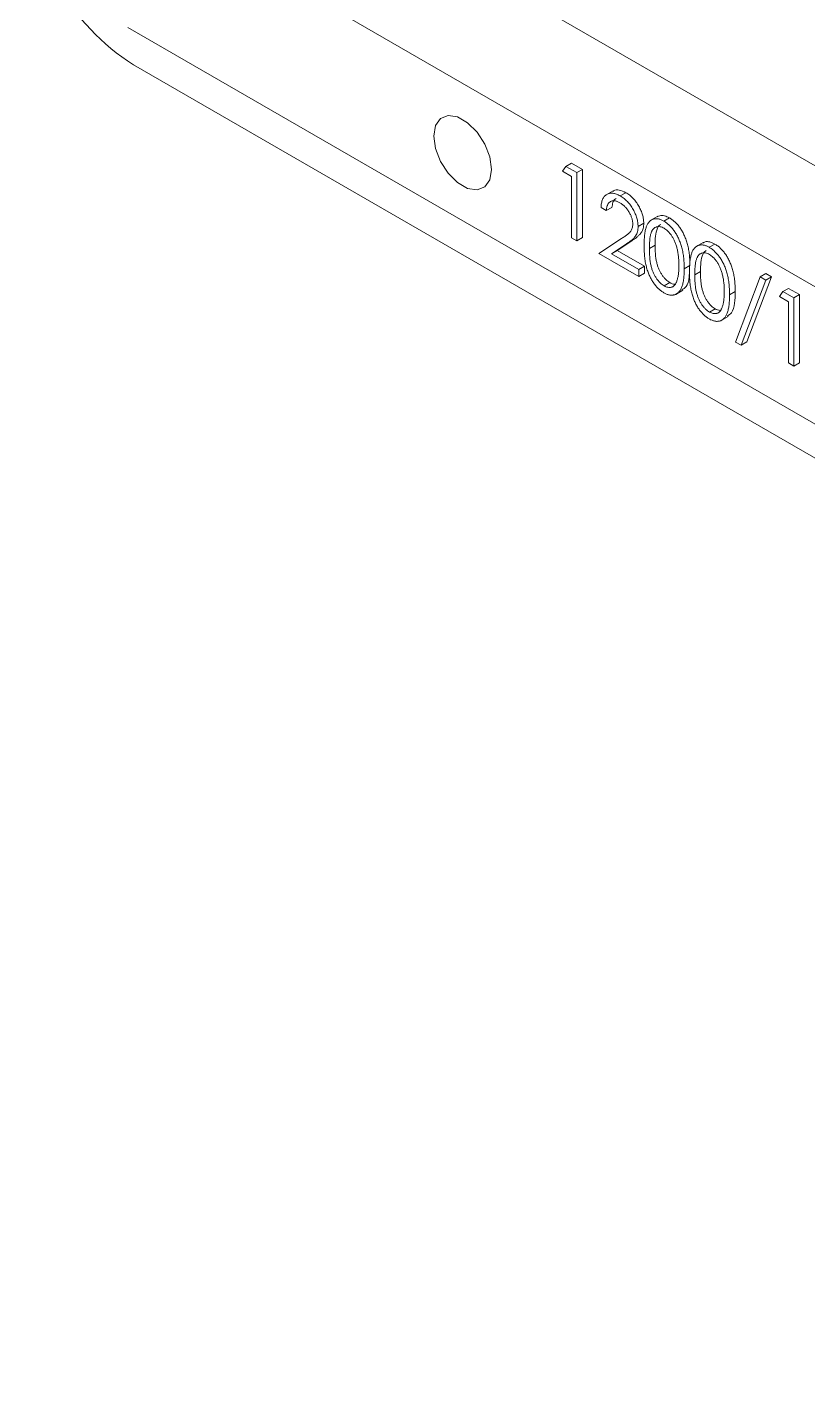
# Model space of a CAD drawing. Header units: inches. Extents: x 0 to 11, y 0 to 8.5.
# Drawn here: x 8.266 to 8.754, y 2.184 to 3.038 of the extents above; entities that cross this region are included whole.
import ezdxf

# ---------------------------------------------------------------- set-up
doc = ezdxf.new("R2010")
doc.units = ezdxf.units.IN
doc.header["$MEASUREMENT"] = 0

msp = doc.modelspace()

# ---------------------------------------------------------------- linework, layer by layer
at = {"color": 7, "linetype": 'Continuous', "lineweight": 15}
for p, q in [((8.46872, 3.1186), (9.77793, 2.36281)), ((8.40331, 3.08084), (9.73373, 2.31281)), ((8.32907, 3.03797), (9.80797, 2.18422)), ((8.33265, 3.01456), (8.90602, 2.68356)), ((8.60052, 2.94807), (8.60268, 2.95118)), ((8.60618, 2.9448), (8.60052, 2.94807)), ((8.60268, 2.95118), (8.60622, 2.95322)), ((8.60268, 2.95118), (8.60949, 2.94725)), ((8.60622, 2.95322), (8.61303, 2.94929)), ((8.60949, 2.94725), (8.61303, 2.94929)), ((8.60949, 2.94725), (8.60949, 2.90472)), ((8.61303, 2.94929), (8.61303, 2.90676)), ((8.60618, 2.90663), (8.60618, 2.9448)), ((8.63221, 2.93591), (8.62779, 2.93336)), ((8.63661, 2.93269), (8.64014, 2.93473)), ((8.6279, 2.92354), (8.6246, 2.92544)), ((8.6279, 2.92354), (8.63144, 2.92558)), ((8.66012, 2.92003), (8.6557, 2.91748)), ((8.64773, 2.91362), (8.65127, 2.91566)), ((8.66382, 2.91698), (8.66736, 2.91902)), ((8.60949, 2.90472), (8.60618, 2.90663)), ((8.60949, 2.90472), (8.61303, 2.90676)), ((8.62318, 2.89682), (8.63747, 2.90617)), ((8.64382, 2.90471), (8.6346, 2.89867)), ((8.64028, 2.90267), (8.64382, 2.90471)), ((8.68845, 2.90368), (8.68403, 2.90113)), ((8.64821, 2.88237), (8.62318, 2.89682)), ((8.64028, 2.90267), (8.63107, 2.89663)), ((8.63107, 2.89663), (8.6346, 2.89867)), ((8.63107, 2.89663), (8.64821, 2.88673)), ((8.6346, 2.89867), (8.65174, 2.88878)), ((8.65482, 2.89982), (8.65835, 2.90186)), ((8.69215, 2.90062), (8.69569, 2.90266)), ((8.64821, 2.88673), (8.65174, 2.88878)), ((8.64821, 2.88673), (8.64821, 2.88237)), ((8.65174, 2.88878), (8.65174, 2.88441)), ((8.67654, 2.88727), (8.68007, 2.88931)), ((8.64821, 2.88237), (8.65174, 2.88441)), ((8.66394, 2.87656), (8.66747, 2.87861)), ((8.68315, 2.88347), (8.68668, 2.88551)), ((8.70864, 2.84149), (8.72405, 2.88221)), ((8.72753, 2.8802), (8.71213, 2.83948)), ((8.73107, 2.88224), (8.71566, 2.84152)), ((8.72405, 2.88221), (8.72758, 2.88425)), ((8.72405, 2.88221), (8.72753, 2.8802)), ((8.72753, 2.8802), (8.73107, 2.88224)), ((8.72758, 2.88425), (8.73107, 2.88224)), ((8.67127, 2.87126), (8.67569, 2.87381)), ((8.70487, 2.87091), (8.7084, 2.87295)), ((8.73603, 2.86984), (8.73819, 2.87295)), ((8.74169, 2.86657), (8.73603, 2.86984)), ((8.73819, 2.87295), (8.74173, 2.875)), ((8.73819, 2.87295), (8.745, 2.86902)), ((8.74173, 2.875), (8.74854, 2.87106)), ((8.745, 2.86902), (8.74854, 2.87106)), ((8.745, 2.86902), (8.745, 2.8265)), ((8.74854, 2.87106), (8.74854, 2.82854)), ((8.69227, 2.86021), (8.6958, 2.86225)), ((8.74169, 2.8284), (8.74169, 2.86657)), ((8.6996, 2.85491), (8.70402, 2.85746)), ((8.71213, 2.83948), (8.70864, 2.84149)), ((8.71213, 2.83948), (8.71566, 2.84152)), ((8.745, 2.8265), (8.74169, 2.8284)), ((8.745, 2.8265), (8.74854, 2.82854))]:
    msp.add_line(p, q, dxfattribs=at)
at = {"color": 7, "linetype": 'Continuous', "lineweight": 15, "flags": 128}
msp.add_lwpolyline([(8.55622, 2.94929), (8.55514, 2.95704), (8.552, 2.96511), (8.54721, 2.97253), (8.54132, 2.9784), (8.53506, 2.98201), (8.52918, 2.98294), (8.52438, 2.98106), (8.52125, 2.9766), (8.52016, 2.97011), (8.52125, 2.96236), (8.52438, 2.95429), (8.52918, 2.94687), (8.53506, 2.941), (8.54132, 2.93739), (8.54721, 2.93646), (8.552, 2.93834), (8.55514, 2.9428), (8.55622, 2.94929)], dxfattribs=at)
at = {"color": 7, "linetype": 'Continuous', "lineweight": 15}
msp.add_arc((8.4102, 3.13584), 0.14395, 182.59755, 237.40245, dxfattribs=at)
for points, knots in [([(8.6246, 2.92544), (8.62462, 2.92594), (8.62466, 2.92691), (8.62486, 2.92824), (8.62514, 2.92947), (8.62555, 2.93055), (8.62604, 2.9315), (8.62664, 2.93234), (8.62735, 2.93304), (8.62815, 2.9336), (8.62902, 2.93403), (8.62996, 2.9343), (8.63095, 2.93441), (8.63198, 2.93439), (8.63307, 2.93419), (8.6342, 2.93385), (8.63539, 2.93336), (8.6362, 2.93291), (8.63661, 2.93269)], [0, 0, 0, 0, 0.068791, 0.135103, 0.198979, 0.261904, 0.323495, 0.385195, 0.446969, 0.509765, 0.572251, 0.633405, 0.693251, 0.752583, 0.812579, 0.873275, 0.93555, 1, 1, 1, 1]), ([(8.63644, 2.92842), (8.63615, 2.92858), (8.63559, 2.92889), (8.63476, 2.92925), (8.63396, 2.9295), (8.63321, 2.92966), (8.63249, 2.92971), (8.6318, 2.92966), (8.63116, 2.9295), (8.63056, 2.92925), (8.63, 2.9289), (8.62951, 2.92843), (8.62909, 2.92786), (8.62871, 2.92721), (8.62841, 2.92644), (8.62818, 2.92556), (8.628, 2.9246), (8.62794, 2.9239), (8.6279, 2.92354)], [0, 0, 0, 0, 0.064439, 0.126547, 0.186887, 0.245878, 0.304041, 0.362191, 0.420976, 0.48066, 0.5406, 0.600689, 0.661936, 0.724443, 0.789038, 0.856314, 0.926352, 1, 1, 1, 1]), ([(8.63405, 2.931), (8.63382, 2.93094), (8.63279, 2.93068), (8.63187, 2.92866), (8.63158, 2.9266), (8.63144, 2.92558)], [0, 0, 0, 0, 0.125476, 0.562249, 1, 1, 1, 1]), ([(8.63189, 2.93548), (8.63206, 2.93566), (8.63302, 2.9367), (8.636, 2.93664), (8.63876, 2.93536), (8.64014, 2.93473)], [0, 0, 0, 0, 0.0916821, 0.5456558, 1, 1, 1, 1]), ([(8.64443, 2.91519), (8.64442, 2.91548), (8.64441, 2.91606), (8.64429, 2.91697), (8.64412, 2.91788), (8.64387, 2.91881), (8.64353, 2.91974), (8.64313, 2.92069), (8.64266, 2.92165), (8.64212, 2.92261), (8.64153, 2.92354), (8.6409, 2.92443), (8.64024, 2.92525), (8.63954, 2.92601), (8.63881, 2.92671), (8.63805, 2.92735), (8.63726, 2.92793), (8.63672, 2.92826), (8.63644, 2.92842)], [0, 0, 0, 0, 0.061965, 0.122122, 0.180988, 0.239933, 0.299906, 0.359989, 0.421776, 0.486576, 0.551535, 0.615018, 0.677259, 0.73973, 0.80305, 0.866495, 0.931973, 1, 1, 1, 1]), ([(8.63661, 2.93269), (8.63701, 2.93244), (8.63781, 2.93196), (8.63896, 2.93111), (8.64007, 2.93019), (8.64111, 2.92918), (8.64209, 2.92807), (8.64301, 2.92688), (8.64388, 2.92562), (8.64467, 2.92428), (8.64539, 2.92291), (8.64601, 2.92154), (8.64654, 2.92019), (8.64699, 2.91884), (8.64731, 2.91751), (8.64756, 2.91619), (8.6477, 2.91489), (8.64772, 2.91405), (8.64773, 2.91362)], [0, 0, 0, 0, 0.069475, 0.136517, 0.200789, 0.26383, 0.325735, 0.387291, 0.449509, 0.512968, 0.576275, 0.63758, 0.697903, 0.757172, 0.816599, 0.876653, 0.93729, 1, 1, 1, 1]), ([(8.64014, 2.93473), (8.64055, 2.93448), (8.64134, 2.934), (8.6425, 2.93315), (8.6436, 2.93223), (8.64465, 2.93122), (8.64563, 2.93011), (8.64655, 2.92892), (8.64742, 2.92766), (8.6482, 2.92632), (8.64892, 2.92496), (8.64955, 2.92358), (8.65008, 2.92223), (8.65052, 2.92088), (8.65085, 2.91955), (8.6511, 2.91823), (8.65124, 2.91693), (8.65126, 2.91609), (8.65127, 2.91566)], [0, 0, 0, 0, 0.069475, 0.136517, 0.200789, 0.26383, 0.325735, 0.387291, 0.449509, 0.512968, 0.576275, 0.63758, 0.697903, 0.757172, 0.816599, 0.876653, 0.93729, 1, 1, 1, 1]), ([(8.65975, 2.91964), (8.66024, 2.91992), (8.66149, 2.92065), (8.66415, 2.92055), (8.66629, 2.91953), (8.66736, 2.91902)], [0, 0, 0, 0, 0.244245, 0.622157, 1, 1, 1, 1]), ([(8.63747, 2.90617), (8.63781, 2.90639), (8.63848, 2.90681), (8.63943, 2.90744), (8.64027, 2.90804), (8.64103, 2.90861), (8.64168, 2.90917), (8.64226, 2.90966), (8.64272, 2.91016), (8.64322, 2.91075), (8.64371, 2.91155), (8.64413, 2.91263), (8.64438, 2.91384), (8.64441, 2.91474), (8.64443, 2.91519)], [0, 0, 0, 0, 0.110803, 0.212829, 0.306101, 0.390647, 0.466924, 0.534481, 0.593587, 0.644557, 0.7362, 0.825024, 0.911986, 1, 1, 1, 1]), ([(8.64773, 2.91362), (8.64772, 2.91304), (8.64768, 2.91189), (8.64738, 2.91033), (8.64691, 2.90893), (8.64634, 2.90792), (8.64577, 2.90716), (8.64525, 2.90657), (8.64464, 2.90596), (8.64394, 2.90534), (8.64316, 2.90469), (8.64229, 2.90402), (8.64132, 2.90335), (8.64064, 2.9029), (8.64028, 2.90267)], [0, 0, 0, 0, 0.098702, 0.195672, 0.292422, 0.391343, 0.444462, 0.504229, 0.570352, 0.642546, 0.722288, 0.807921, 0.90047, 1, 1, 1, 1]), ([(8.65127, 2.91566), (8.65125, 2.91508), (8.65122, 2.91393), (8.65091, 2.91238), (8.65044, 2.91098), (8.64987, 2.90996), (8.6493, 2.90921), (8.64879, 2.90861), (8.64818, 2.908), (8.64748, 2.90738), (8.64669, 2.90673), (8.64582, 2.90606), (8.64485, 2.90539), (8.64417, 2.90494), (8.64382, 2.90471)], [0, 0, 0, 0, 0.098702, 0.195672, 0.292422, 0.391343, 0.444462, 0.504229, 0.570352, 0.642546, 0.722288, 0.807921, 0.90047, 1, 1, 1, 1]), ([(8.65151, 2.90171), (8.65152, 2.90239), (8.65152, 2.90371), (8.6516, 2.9056), (8.65172, 2.90734), (8.65189, 2.90893), (8.6521, 2.91038), (8.65237, 2.91167), (8.65269, 2.91282), (8.65305, 2.91383), (8.65346, 2.91472), (8.65391, 2.91551), (8.65441, 2.9162), (8.65493, 2.91681), (8.65551, 2.91731), (8.65611, 2.91774), (8.65677, 2.91805), (8.65745, 2.91828), (8.65818, 2.91842), (8.65892, 2.91848), (8.65969, 2.91845), (8.66048, 2.91832), (8.66129, 2.91812), (8.66211, 2.91783), (8.66296, 2.91746), (8.66353, 2.91714), (8.66382, 2.91698)], [0, 0, 0, 0, 0.068595, 0.133246, 0.194313, 0.251279, 0.304513, 0.354235, 0.400481, 0.443411, 0.484015, 0.523252, 0.561042, 0.5979, 0.633518, 0.668314, 0.702496, 0.736685, 0.770293, 0.803437, 0.835913, 0.86846, 0.900847, 0.933467, 0.966258, 1, 1, 1, 1]), ([(8.66394, 2.91255), (8.66353, 2.91276), (8.66271, 2.91318), (8.66151, 2.91353), (8.66035, 2.91359), (8.65944, 2.91345), (8.65873, 2.91322), (8.65824, 2.91295), (8.65777, 2.91262), (8.65734, 2.9122), (8.65694, 2.91173), (8.65658, 2.91117), (8.65624, 2.91054), (8.65594, 2.90983), (8.65567, 2.90902), (8.65545, 2.90808), (8.65524, 2.90703), (8.6551, 2.90583), (8.65497, 2.90452), (8.65489, 2.90307), (8.65482, 2.9015), (8.65482, 2.90039), (8.65482, 2.89982)], [0, 0, 0, 0, 0.0603866, 0.1208832, 0.1827546, 0.247811, 0.2812991, 0.3150876, 0.3497024, 0.3848566, 0.4209662, 0.4585112, 0.4971747, 0.537602, 0.580503, 0.6274675, 0.6783882, 0.7339832, 0.7937467, 0.8577137, 0.9266979, 1, 1, 1, 1]), ([(8.66197, 2.91494), (8.66164, 2.91477), (8.66068, 2.91429), (8.65931, 2.91194), (8.65844, 2.90765), (8.65838, 2.90379), (8.65835, 2.90186)], [0, 0, 0, 0, 0.098417, 0.278747, 0.638804, 1, 1, 1, 1]), ([(8.66382, 2.91698), (8.66412, 2.9168), (8.6647, 2.91645), (8.66556, 2.91584), (8.6664, 2.91517), (8.66722, 2.91443), (8.66802, 2.91364), (8.6688, 2.91277), (8.66956, 2.91185), (8.67029, 2.91087), (8.671, 2.90983), (8.67166, 2.90873), (8.67229, 2.90757), (8.67289, 2.90637), (8.67344, 2.90512), (8.67396, 2.90381), (8.67442, 2.90245), (8.67487, 2.90104), (8.67526, 2.89956), (8.67561, 2.89801), (8.6759, 2.89639), (8.67613, 2.8947), (8.67631, 2.89294), (8.67645, 2.89111), (8.67652, 2.8892), (8.67653, 2.88792), (8.67654, 2.88727)], [0, 0, 0, 0, 0.033788, 0.067194, 0.099862, 0.132567, 0.165151, 0.197913, 0.231319, 0.265083, 0.299255, 0.334399, 0.369943, 0.406284, 0.444064, 0.482998, 0.523354, 0.565537, 0.609613, 0.656391, 0.705885, 0.758325, 0.813832, 0.872795, 0.934722, 1, 1, 1, 1]), ([(8.67323, 2.88919), (8.67323, 2.88971), (8.67321, 2.89071), (8.67317, 2.8922), (8.67306, 2.89366), (8.67293, 2.89505), (8.67275, 2.89641), (8.67255, 2.8977), (8.67229, 2.89896), (8.67201, 2.90017), (8.67168, 2.90133), (8.67133, 2.90243), (8.67094, 2.90349), (8.67053, 2.9045), (8.67009, 2.90546), (8.66961, 2.90636), (8.6691, 2.90722), (8.6684, 2.90828), (8.66748, 2.90947), (8.66634, 2.91074), (8.66514, 2.91178), (8.66434, 2.91229), (8.66394, 2.91255)], [0, 0, 0, 0, 0.0656812, 0.1284865, 0.1881751, 0.2451061, 0.2994484, 0.3508229, 0.3999417, 0.4466717, 0.4912545, 0.5333763, 0.5738528, 0.6125263, 0.6495971, 0.685532, 0.7201058, 0.7538377, 0.8189254, 0.8804935, 0.9403113, 1, 1, 1, 1]), ([(8.66736, 2.91902), (8.66765, 2.91884), (8.66824, 2.91849), (8.6691, 2.91788), (8.66994, 2.91721), (8.67076, 2.91647), (8.67156, 2.91568), (8.67234, 2.91481), (8.67309, 2.91389), (8.67382, 2.91291), (8.67453, 2.91187), (8.6752, 2.91077), (8.67583, 2.90962), (8.67642, 2.90841), (8.67697, 2.90716), (8.67749, 2.90585), (8.67796, 2.90449), (8.67841, 2.90308), (8.6788, 2.9016), (8.67915, 2.90005), (8.67943, 2.89843), (8.67967, 2.89675), (8.67985, 2.89498), (8.67998, 2.89315), (8.68005, 2.89124), (8.68007, 2.88996), (8.68007, 2.88931)], [0, 0, 0, 0, 0.033788, 0.067194, 0.099862, 0.132567, 0.165151, 0.197913, 0.231319, 0.265083, 0.299255, 0.334399, 0.369943, 0.406284, 0.444064, 0.482998, 0.523354, 0.565537, 0.609613, 0.656391, 0.705885, 0.758325, 0.813832, 0.872795, 0.934722, 1, 1, 1, 1]), ([(8.68808, 2.90328), (8.68857, 2.90357), (8.68982, 2.9043), (8.69248, 2.9042), (8.69462, 2.90317), (8.69569, 2.90266)], [0, 0, 0, 0, 0.244245, 0.622157, 1, 1, 1, 1]), ([(8.66382, 2.87227), (8.66353, 2.87244), (8.66296, 2.87278), (8.66211, 2.87339), (8.66129, 2.87405), (8.66049, 2.87477), (8.6597, 2.87554), (8.65894, 2.8764), (8.6582, 2.8773), (8.65748, 2.87826), (8.6568, 2.87928), (8.65615, 2.88035), (8.65554, 2.88147), (8.65498, 2.88264), (8.65444, 2.88386), (8.65395, 2.88513), (8.65349, 2.88644), (8.65307, 2.88782), (8.6527, 2.88926), (8.65238, 2.89079), (8.65212, 2.8924), (8.6519, 2.89409), (8.65172, 2.89588), (8.6516, 2.89775), (8.65152, 2.89971), (8.65152, 2.90103), (8.65151, 2.90171)], [0, 0, 0, 0, 0.033787, 0.066622, 0.099285, 0.131361, 0.163585, 0.196104, 0.228902, 0.262158, 0.295991, 0.330218, 0.36506, 0.400951, 0.43762, 0.475708, 0.515381, 0.556414, 0.599765, 0.646424, 0.696431, 0.749782, 0.806573, 0.867436, 0.931887, 1, 1, 1, 1]), ([(8.65482, 2.89982), (8.65482, 2.89925), (8.65482, 2.89815), (8.65488, 2.89651), (8.65497, 2.89497), (8.65508, 2.89351), (8.65525, 2.89214), (8.65544, 2.89086), (8.65566, 2.88966), (8.65593, 2.88853), (8.65624, 2.88748), (8.65657, 2.88646), (8.65693, 2.88548), (8.65733, 2.88454), (8.65777, 2.88363), (8.65823, 2.88276), (8.65873, 2.88192), (8.65943, 2.88086), (8.66036, 2.87966), (8.66152, 2.8784), (8.66272, 2.87734), (8.66353, 2.87682), (8.66394, 2.87656)], [0, 0, 0, 0, 0.072951, 0.141584, 0.205926, 0.265301, 0.320597, 0.371817, 0.41879, 0.461699, 0.502134, 0.540804, 0.578181, 0.614297, 0.649678, 0.684299, 0.718359, 0.752081, 0.817652, 0.879722, 0.939966, 1, 1, 1, 1]), ([(8.65835, 2.90186), (8.65835, 2.90129), (8.65836, 2.90019), (8.65842, 2.89855), (8.65851, 2.89701), (8.65862, 2.89555), (8.65879, 2.89418), (8.65897, 2.8929), (8.6592, 2.8917), (8.65947, 2.89058), (8.65977, 2.88952), (8.66011, 2.8885), (8.66046, 2.88753), (8.66087, 2.88658), (8.6613, 2.88568), (8.66176, 2.8848), (8.66227, 2.88396), (8.66297, 2.88291), (8.66389, 2.8817), (8.66506, 2.88044), (8.66625, 2.87938), (8.66707, 2.87886), (8.66747, 2.87861)], [0, 0, 0, 0, 0.072951, 0.141584, 0.205926, 0.265301, 0.320597, 0.371817, 0.41879, 0.461699, 0.502134, 0.540804, 0.578181, 0.614297, 0.649678, 0.684299, 0.718359, 0.752081, 0.817652, 0.879722, 0.939966, 1, 1, 1, 1]), ([(8.67984, 2.88536), (8.67984, 2.88604), (8.67985, 2.88736), (8.67993, 2.88924), (8.68005, 2.89098), (8.68022, 2.89257), (8.68043, 2.89403), (8.6807, 2.89532), (8.68102, 2.89647), (8.68138, 2.89748), (8.68179, 2.89837), (8.68224, 2.89916), (8.68274, 2.89984), (8.68326, 2.90045), (8.68384, 2.90096), (8.68444, 2.90139), (8.6851, 2.9017), (8.68578, 2.90193), (8.68651, 2.90206), (8.68725, 2.90212), (8.68802, 2.90209), (8.68881, 2.90197), (8.68962, 2.90177), (8.69044, 2.90148), (8.69129, 2.9011), (8.69186, 2.90078), (8.69215, 2.90062)], [0, 0, 0, 0, 0.068595, 0.133246, 0.194313, 0.251279, 0.304513, 0.354235, 0.400481, 0.443411, 0.484015, 0.523252, 0.561042, 0.5979, 0.633518, 0.668314, 0.702496, 0.736685, 0.770293, 0.803437, 0.835913, 0.86846, 0.900847, 0.933467, 0.966258, 1, 1, 1, 1]), ([(8.69227, 2.8962), (8.69186, 2.89641), (8.69104, 2.89683), (8.68984, 2.89717), (8.68868, 2.89723), (8.68777, 2.89709), (8.68706, 2.89686), (8.68657, 2.8966), (8.6861, 2.89626), (8.68567, 2.89585), (8.68527, 2.89537), (8.68491, 2.89482), (8.68457, 2.89419), (8.68427, 2.89348), (8.684, 2.89267), (8.68378, 2.89173), (8.68357, 2.89068), (8.68343, 2.88948), (8.6833, 2.88816), (8.68321, 2.88671), (8.68315, 2.88514), (8.68315, 2.88404), (8.68315, 2.88347)], [0, 0, 0, 0, 0.060387, 0.120883, 0.182755, 0.247811, 0.281299, 0.315088, 0.349702, 0.384857, 0.420966, 0.458511, 0.497175, 0.537602, 0.580503, 0.627468, 0.678388, 0.733983, 0.793747, 0.857714, 0.926698, 1, 1, 1, 1]), ([(8.6903, 2.89858), (8.68996, 2.89841), (8.68901, 2.89793), (8.68764, 2.89559), (8.68677, 2.89129), (8.68671, 2.88744), (8.68668, 2.88551)], [0, 0, 0, 0, 0.098416, 0.278746, 0.638804, 1, 1, 1, 1]), ([(8.69215, 2.90062), (8.69245, 2.90045), (8.69303, 2.9001), (8.69389, 2.89949), (8.69473, 2.89881), (8.69555, 2.89808), (8.69635, 2.89728), (8.69713, 2.89642), (8.69789, 2.8955), (8.69862, 2.89451), (8.69933, 2.89347), (8.69999, 2.89237), (8.70062, 2.89122), (8.70122, 2.89002), (8.70177, 2.88876), (8.70229, 2.88746), (8.70275, 2.8861), (8.7032, 2.88468), (8.70359, 2.8832), (8.70394, 2.88165), (8.70422, 2.88004), (8.70446, 2.87835), (8.70464, 2.87659), (8.70478, 2.87475), (8.70485, 2.87285), (8.70486, 2.87157), (8.70487, 2.87091)], [0, 0, 0, 0, 0.033788, 0.067194, 0.099862, 0.132567, 0.165151, 0.197913, 0.231319, 0.265083, 0.299255, 0.334399, 0.369943, 0.406284, 0.444064, 0.482998, 0.523354, 0.565537, 0.609613, 0.656391, 0.705885, 0.758325, 0.813832, 0.872795, 0.934722, 1, 1, 1, 1]), ([(8.70156, 2.87284), (8.70156, 2.87335), (8.70154, 2.87436), (8.7015, 2.87585), (8.70139, 2.8773), (8.70126, 2.8787), (8.70108, 2.88005), (8.70088, 2.88135), (8.70062, 2.88261), (8.70034, 2.88381), (8.70001, 2.88497), (8.69965, 2.88608), (8.69927, 2.88713), (8.69886, 2.88814), (8.69842, 2.8891), (8.69794, 2.89001), (8.69743, 2.89087), (8.69673, 2.89192), (8.69581, 2.89311), (8.69467, 2.89439), (8.69347, 2.89542), (8.69267, 2.89594), (8.69227, 2.8962)], [0, 0, 0, 0, 0.0656812, 0.1284865, 0.1881751, 0.2451061, 0.2994484, 0.3508229, 0.3999417, 0.4466717, 0.4912545, 0.5333763, 0.5738528, 0.6125263, 0.6495971, 0.685532, 0.7201058, 0.7538377, 0.8189254, 0.8804935, 0.9403113, 1, 1, 1, 1]), ([(8.69569, 2.90266), (8.69598, 2.90249), (8.69657, 2.90214), (8.69743, 2.90153), (8.69827, 2.90085), (8.69909, 2.90012), (8.69989, 2.89932), (8.70066, 2.89846), (8.70142, 2.89754), (8.70215, 2.89655), (8.70286, 2.89551), (8.70353, 2.89441), (8.70416, 2.89326), (8.70475, 2.89206), (8.7053, 2.89081), (8.70582, 2.8895), (8.70629, 2.88814), (8.70674, 2.88672), (8.70713, 2.88524), (8.70748, 2.8837), (8.70776, 2.88208), (8.708, 2.88039), (8.70818, 2.87863), (8.70831, 2.87679), (8.70838, 2.87489), (8.70839, 2.87361), (8.7084, 2.87295)], [0, 0, 0, 0, 0.033788, 0.067194, 0.099862, 0.132567, 0.165151, 0.197913, 0.231319, 0.265083, 0.299255, 0.334399, 0.369943, 0.406284, 0.444064, 0.482998, 0.523354, 0.565537, 0.609613, 0.656391, 0.705885, 0.758325, 0.813832, 0.872795, 0.934722, 1, 1, 1, 1]), ([(8.67654, 2.88727), (8.67653, 2.88662), (8.67652, 2.88536), (8.67645, 2.88355), (8.67631, 2.88188), (8.67614, 2.88032), (8.6759, 2.87892), (8.67561, 2.87764), (8.67529, 2.87648), (8.67489, 2.87547), (8.67446, 2.87456), (8.67398, 2.87376), (8.67347, 2.87304), (8.67292, 2.87243), (8.67233, 2.8719), (8.67169, 2.87149), (8.67102, 2.87115), (8.67031, 2.87092), (8.66957, 2.87079), (8.66882, 2.87073), (8.66803, 2.87078), (8.66723, 2.87089), (8.66641, 2.8711), (8.66556, 2.87141), (8.6647, 2.87178), (8.66412, 2.8721), (8.66382, 2.87227)], [0, 0, 0, 0, 0.0650633, 0.1267732, 0.1855158, 0.2407647, 0.2929798, 0.3422504, 0.3889193, 0.4327757, 0.4746284, 0.5147747, 0.5536059, 0.5914264, 0.6280281, 0.6638036, 0.6989843, 0.7335915, 0.7676285, 0.8012083, 0.8342638, 0.8669807, 0.8997197, 0.9327019, 0.9661759, 1, 1, 1, 1]), ([(8.67184, 2.8793), (8.67195, 2.87962), (8.67217, 2.88026), (8.67246, 2.88129), (8.67269, 2.88241), (8.6729, 2.8836), (8.67304, 2.88488), (8.67315, 2.88624), (8.67322, 2.88768), (8.67323, 2.88868), (8.67323, 2.88919)], [0, 0, 0, 0, 0.110588, 0.224542, 0.342503, 0.464324, 0.590756, 0.722227, 0.858843, 1, 1, 1, 1]), ([(8.66394, 2.87656), (8.66434, 2.87635), (8.66516, 2.87592), (8.66635, 2.8756), (8.6675, 2.8755), (8.66841, 2.87565), (8.6691, 2.87588), (8.66959, 2.87614), (8.67005, 2.87649), (8.67048, 2.87689), (8.67087, 2.87738), (8.67123, 2.87795), (8.67156, 2.87859), (8.67174, 2.87906), (8.67184, 2.8793)], [0, 0, 0, 0, 0.112813, 0.225394, 0.339595, 0.459675, 0.521735, 0.583926, 0.648174, 0.713881, 0.781004, 0.851451, 0.924051, 1, 1, 1, 1]), ([(8.66747, 2.87861), (8.66852, 2.87804), (8.66965, 2.87744), (8.67053, 2.87763), (8.67059, 2.87764)], [0, 0, 0, 0, 0.936831, 1, 1, 1, 1]), ([(8.67972, 2.88373), (8.6797, 2.88318), (8.67955, 2.88022), (8.67847, 2.87608), (8.67595, 2.8746), (8.67496, 2.87402)], [0, 0, 0, 0, 0.121276, 0.655279, 1, 1, 1, 1]), ([(8.69215, 2.85591), (8.69186, 2.85609), (8.69129, 2.85643), (8.69044, 2.85703), (8.68962, 2.85769), (8.68882, 2.85842), (8.68803, 2.85919), (8.68727, 2.86004), (8.68653, 2.86095), (8.68581, 2.86191), (8.68513, 2.86293), (8.68448, 2.86399), (8.68387, 2.86512), (8.68331, 2.86629), (8.68277, 2.8675), (8.68228, 2.86877), (8.68182, 2.87009), (8.6814, 2.87146), (8.68103, 2.87291), (8.68071, 2.87443), (8.68045, 2.87604), (8.68023, 2.87774), (8.68005, 2.87953), (8.67993, 2.8814), (8.67985, 2.88336), (8.67984, 2.88468), (8.67984, 2.88536)], [0, 0, 0, 0, 0.033787, 0.066622, 0.099285, 0.131361, 0.163585, 0.196104, 0.228902, 0.262158, 0.295991, 0.330218, 0.36506, 0.400951, 0.43762, 0.475708, 0.515381, 0.556414, 0.599765, 0.646424, 0.696431, 0.749782, 0.806573, 0.867436, 0.931887, 1, 1, 1, 1]), ([(8.68315, 2.88347), (8.68315, 2.8829), (8.68315, 2.88179), (8.68321, 2.88016), (8.6833, 2.87861), (8.68341, 2.87716), (8.68358, 2.87578), (8.68377, 2.8745), (8.68399, 2.8733), (8.68426, 2.87218), (8.68457, 2.87112), (8.6849, 2.87011), (8.68526, 2.86913), (8.68566, 2.86819), (8.6861, 2.86728), (8.68656, 2.8664), (8.68706, 2.86557), (8.68776, 2.86451), (8.68869, 2.8633), (8.68985, 2.86204), (8.69105, 2.86098), (8.69186, 2.86047), (8.69227, 2.86021)], [0, 0, 0, 0, 0.072951, 0.141584, 0.205926, 0.265301, 0.320597, 0.371817, 0.41879, 0.461699, 0.502134, 0.540804, 0.578181, 0.614297, 0.649678, 0.684299, 0.718359, 0.752081, 0.817652, 0.879722, 0.939966, 1, 1, 1, 1]), ([(8.68668, 2.88551), (8.68668, 2.88494), (8.68669, 2.88384), (8.68675, 2.8822), (8.68684, 2.88065), (8.68695, 2.8792), (8.68711, 2.87783), (8.6873, 2.87654), (8.68753, 2.87534), (8.6878, 2.87422), (8.6881, 2.87316), (8.68844, 2.87215), (8.68879, 2.87117), (8.68919, 2.87023), (8.68963, 2.86932), (8.69009, 2.86844), (8.6906, 2.86761), (8.6913, 2.86655), (8.69222, 2.86534), (8.69339, 2.86408), (8.69458, 2.86302), (8.6954, 2.86251), (8.6958, 2.86225)], [0, 0, 0, 0, 0.072951, 0.141584, 0.205926, 0.265301, 0.320597, 0.371817, 0.41879, 0.461699, 0.502134, 0.540804, 0.578181, 0.614297, 0.649678, 0.684299, 0.718359, 0.752081, 0.817652, 0.879722, 0.939966, 1, 1, 1, 1]), ([(8.70487, 2.87091), (8.70486, 2.87026), (8.70485, 2.86901), (8.70478, 2.86719), (8.70464, 2.86552), (8.70447, 2.86397), (8.70423, 2.86256), (8.70394, 2.86129), (8.70362, 2.86012), (8.70322, 2.85911), (8.70279, 2.85821), (8.70231, 2.85741), (8.7018, 2.85669), (8.70125, 2.85607), (8.70066, 2.85555), (8.70002, 2.85513), (8.69935, 2.8548), (8.69864, 2.85457), (8.6979, 2.85444), (8.69715, 2.85437), (8.69636, 2.85442), (8.69556, 2.85454), (8.69474, 2.85475), (8.69389, 2.85505), (8.69303, 2.85542), (8.69245, 2.85575), (8.69215, 2.85591)], [0, 0, 0, 0, 0.065063, 0.126773, 0.185516, 0.240765, 0.29298, 0.34225, 0.388919, 0.432776, 0.474628, 0.514775, 0.553606, 0.591426, 0.628028, 0.663804, 0.698984, 0.733591, 0.767628, 0.801208, 0.834264, 0.866981, 0.89972, 0.932702, 0.966176, 1, 1, 1, 1]), ([(8.70017, 2.86295), (8.70028, 2.86326), (8.7005, 2.86391), (8.70079, 2.86493), (8.70102, 2.86605), (8.70123, 2.86724), (8.70137, 2.86853), (8.70148, 2.86988), (8.70155, 2.87133), (8.70156, 2.87233), (8.70156, 2.87284)], [0, 0, 0, 0, 0.110588, 0.224542, 0.342503, 0.464324, 0.590756, 0.722227, 0.858843, 1, 1, 1, 1]), ([(8.7084, 2.87295), (8.70832, 2.87052), (8.70817, 2.86566), (8.70682, 2.85971), (8.70428, 2.85824), (8.70329, 2.85766)], [0, 0, 0, 0, 0.3788066, 0.7563072, 1, 1, 1, 1]), ([(8.69227, 2.86021), (8.69267, 2.85999), (8.69349, 2.85956), (8.69468, 2.85925), (8.69583, 2.85915), (8.69674, 2.85929), (8.69743, 2.85953), (8.69792, 2.85979), (8.69838, 2.86013), (8.69881, 2.86054), (8.6992, 2.86103), (8.69956, 2.86159), (8.69988, 2.86223), (8.70007, 2.86271), (8.70017, 2.86295)], [0, 0, 0, 0, 0.112813, 0.225394, 0.339595, 0.459675, 0.521735, 0.583926, 0.648174, 0.713881, 0.781004, 0.851451, 0.924051, 1, 1, 1, 1]), ([(8.6958, 2.86225), (8.69685, 2.86169), (8.69798, 2.86109), (8.69886, 2.86127), (8.69892, 2.86128)], [0, 0, 0, 0, 0.936831, 1, 1, 1, 1])]:
    msp.add_open_spline(points, degree=3, knots=knots, dxfattribs=at)

doc.saveas('drawing.dxf')
